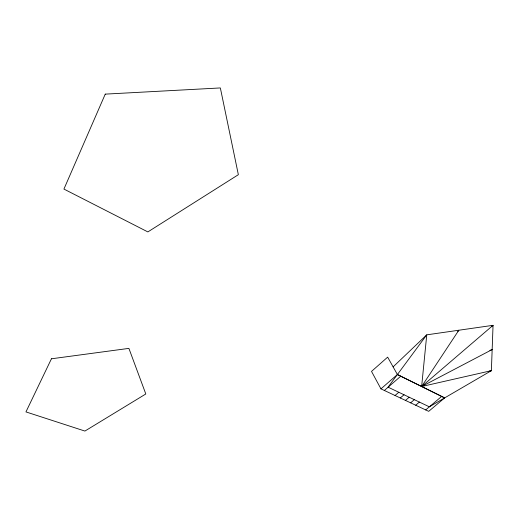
<?xml version="1.0" encoding="UTF-8"?>
<svg xmlns="http://www.w3.org/2000/svg" width="519" height="519" viewBox="0 0 519 519"><rect width="100%" height="100%" fill="white"/><g stroke="black" fill="none" stroke-linecap="round" stroke-linejoin="round"><path stroke-width="0.78" d="M489.132 371.533L491.383 370.663L421.642 386.519L426.754 334.839L388.056 387.161L429.349 406.818L491.383 370.663L493.05 325.316L426.754 334.839L393.11 366.881M489.91 350.435L492.161 349.553L421.642 386.519L458.835 330.227L457.784 331.459M380.952 388.867L397.398 374.53L444.66 397.891L428.707 411.346L380.952 388.867L371.513 371.409L387.654 357.143L397.398 374.53L444.66 397.891M384.358 390.47L400.772 376.197M395.043 395.497L398.78 392.267M400.292 397.969L404.022 394.764M405.482 400.415L409.199 397.23M421.642 386.519L493.05 325.316L491.733 326.25M410.613 402.828L414.318 399.662M415.693 405.216L419.384 402.076M425.684 409.919L441.663 396.412M489.774 370.838L491.383 370.663M105.253 94.127L63.928 189.072L147.857 231.922L238.357 174.695L220.348 87.938L105.253 94.127M51.439 358.791L25.95 411.911L84.908 431.062L145.807 393.979L128.9 348.379L51.439 358.791"/></g></svg>
